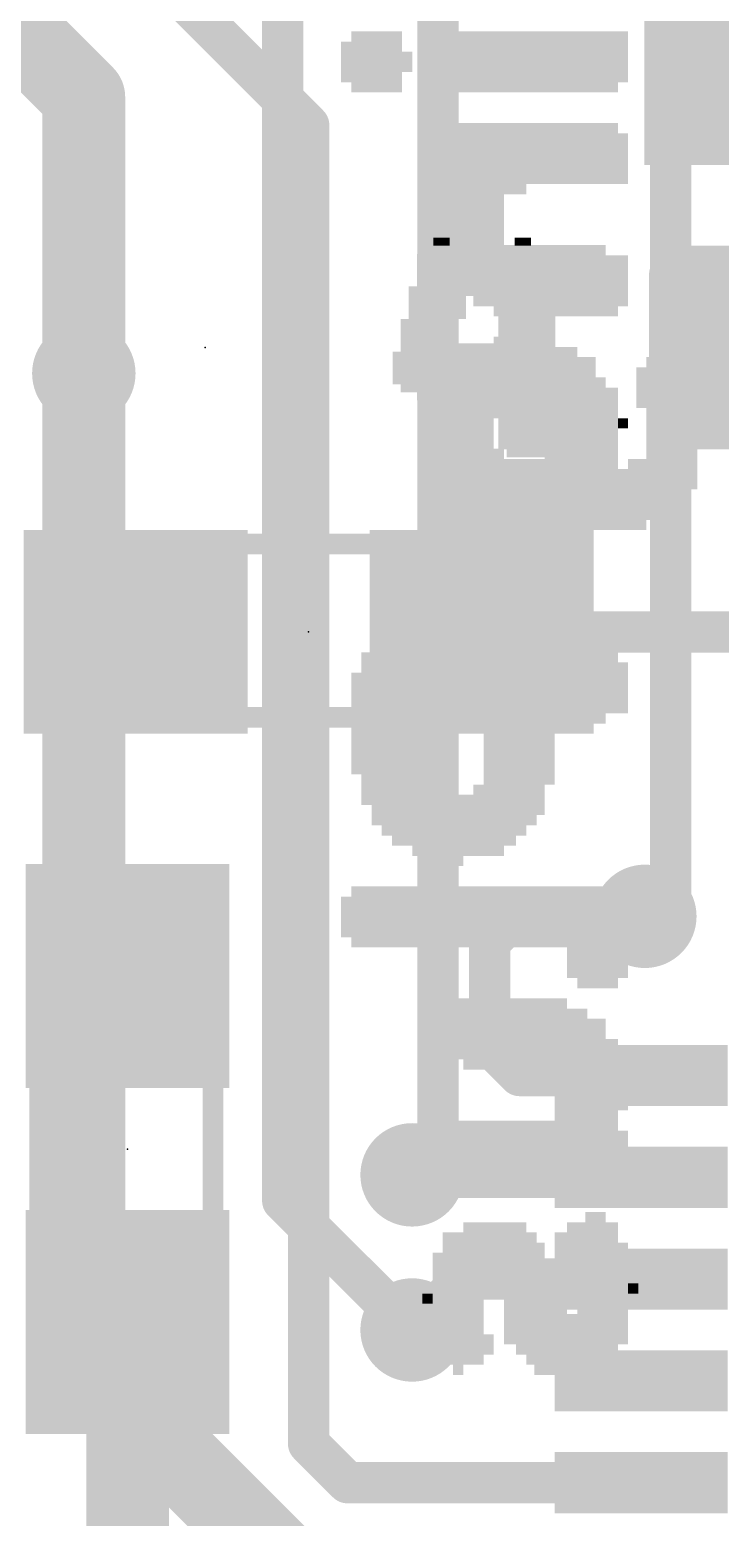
# Model space of a CAD drawing. Extents: x -33 to 53.6, y -19.6 to 58.5.
# Drawn here: x 11.46 to 14.85, y 23.21 to 30.52 of the extents above; entities that cross this region are included whole.
import ezdxf

# ---------------------------------------------------------------- set-up
doc = ezdxf.new("R2010")
doc.units = 0
for name, color, linetype in [('1', 12, 'CONTINUOUS'), ('16', 132, 'CONTINUOUS'), ('18', 110, 'CONTINUOUS'), ('21', 41, 'CONTINUOUS'), ('22', 40, 'CONTINUOUS'), ('23', 53, 'CONTINUOUS'), ('51', 53, 'CONTINUOUS')]:
    doc.layers.add(name, color=color, linetype=linetype)

# ---------------------------------------------------------------- blocks, each defined once
blk = doc.blocks.new('RECT')
blk.add_solid([(-0.5, -0.5), (0.5, -0.5), (-0.5, 0.5), (0.5, 0.5)])
blk = doc.blocks.new('RECT160000X160000R30')
at = {"const_width": 0.15}
blk.add_lwpolyline([(0.425, -0.35), (0.425, 0.35, 0.4142), (0.35, 0.425), (-0.35, 0.425, 0.4142), (-0.425, 0.35), (-0.425, -0.35, 0.4142), (-0.35, -0.425), (0.35, -0.425, 0.4142)], format="xyb", close=True, dxfattribs=at)
blk.add_solid([(-0.3754, -0.3754), (0.3754, -0.3754), (-0.3754, 0.3754), (0.3754, 0.3754)])
blk = doc.blocks.new('ROUNDV')
at = {"const_width": 0.5}
blk.add_lwpolyline([(0, -0.25, 1), (0, 0.25, 1), (0, -0.25)], format="xyb", dxfattribs=at)

msp = doc.modelspace()

# ---------------------------------------------------------------- linework, layer by layer
at = {"layer": '1'}
for points, const_width in [([(10.2362, 32.639), (12.827, 30.0482)], 0.2032), ([(12.827, 23.5712), (12.827, 30.0482)], 0.2032), ([(11.723, 28.829), (11.723, 27.813)], 0.2032), ([(11.977, 27.559), (11.723, 27.813)], 0.2032), ([(18.415, 27.559), (13.677, 27.559)], 0.2032), ([(13.843, 26.162), (13.716, 26.035)], 0.2032), ([(13.843, 26.162), (14.478, 26.162)], 0.2032), ([(13.716, 25.527), (13.716, 26.035)], 0.2032), ([(13.863, 25.38), (13.716, 25.527)], 0.2032), ([(14.46, 25.38), (13.863, 25.38)], 0.2032), ([(13.347, 24.88), (13.335, 24.892)], 0.2032), ([(14.46, 24.88), (13.347, 24.88)], 0.2032), ([(13.585, 24.38), (13.335, 24.13)], 0.2032), ([(14.46, 24.38), (13.585, 24.38)], 0.2032), ([(11.938, 22.987), (11.938, 24.169)], 0.4064), ([(13.0182, 23.38), (12.827, 23.5712)], 0.2032), ([(14.46, 23.38), (13.0182, 23.38)], 0.2032)]:
    msp.add_lwpolyline(points, dxfattribs=dict(at, const_width=const_width))
for points, const_width in [([(12.8778, 30.0482, 1), (12.7762, 30.0482)], 0.1016), ([(12.7911, 30.0123, 1), (12.8629, 30.0841)], 0.1016), ([(11.7738, 28.829, 1), (11.6722, 28.829)], 0.1016), ([(11.7589, 27.8489, 1), (11.6871, 27.7771)], 0.1016), ([(11.6722, 27.813, 1), (11.7738, 27.813)], 0.1016), ([(11.9411, 27.5231, 1), (12.0129, 27.5949)], 0.1016), ([(13.677, 27.6098, 1), (13.677, 27.5082)], 0.1016), ([(13.843, 26.2128, 1), (13.843, 26.1112)], 0.1016), ([(13.8789, 26.1261, 1), (13.8071, 26.1979)], 0.1016), ([(14.478, 26.1112, 1), (14.478, 26.2128)], 0.1016), ([(13.7668, 26.035, 1), (13.6652, 26.035)], 0.1016), ([(13.6801, 26.0709, 1), (13.7519, 25.9991)], 0.1016), ([(13.7519, 25.5629, 1), (13.6801, 25.4911)], 0.1016), ([(13.6652, 25.527, 1), (13.7668, 25.527)], 0.1016), ([(13.863, 25.4308, 1), (13.863, 25.3292)], 0.1016), ([(13.8271, 25.3441, 1), (13.8989, 25.4159)], 0.1016), ([(14.46, 25.3292, 1), (14.46, 25.4308)], 0.1016), ([(13.3709, 24.9279, 1), (13.2991, 24.8561)], 0.1016), ([(13.347, 24.9308, 1), (13.347, 24.8292)], 0.1016), ([(13.3111, 24.8441, 1), (13.3829, 24.9159)], 0.1016), ([(14.46, 24.8292, 1), (14.46, 24.9308)], 0.1016), ([(13.585, 24.4308, 1), (13.585, 24.3292)], 0.1016), ([(13.6209, 24.3441, 1), (13.5491, 24.4159)], 0.1016), ([(14.46, 24.3292, 1), (14.46, 24.4308)], 0.1016), ([(12.0396, 24.169, 1), (11.8364, 24.169)], 0.2032), ([(13.2991, 24.1659, 1), (13.3709, 24.0941)], 0.1016), ([(12.8629, 23.6071, 1), (12.7911, 23.5353)], 0.1016), ([(12.7762, 23.5712, 1), (12.8778, 23.5712)], 0.1016), ([(13.0182, 23.4308, 1), (13.0182, 23.3292)], 0.1016), ([(12.9823, 23.3441, 1), (13.0541, 23.4159)], 0.1016), ([(14.46, 23.3292, 1), (14.46, 23.4308)], 0.1016)]:
    msp.add_lwpolyline(points, format="xyb", dxfattribs=dict(at, const_width=const_width))
at = {"layer": '16'}
for points, const_width in [([(14.605, 36.83), (14.605, 26.289)], 0.2032), ([(11.723, 30.187), (11.049, 30.861)], 0.4064), ([(13.462, 25.019), (13.462, 30.988)], 0.2032), ([(12.7, 24.765), (12.7, 30.734)], 0.2032), ([(11.723, 28.829), (11.723, 30.187)], 0.4064), ([(11.723, 28.829), (11.723, 23.964)], 0.4064), ([(14.605, 26.289), (14.478, 26.162)], 0.2032), ([(13.335, 24.892), (13.462, 25.019)], 0.2032), ([(12.7, 24.765), (13.335, 24.13)], 0.2032), ([(11.723, 23.964), (14.605, 21.082)], 0.4064)]:
    msp.add_lwpolyline(points, dxfattribs=dict(at, const_width=const_width))
for points, const_width in [([(11.8246, 30.187, 1), (11.6214, 30.187)], 0.2032), ([(11.6512, 30.1152, 1), (11.7948, 30.2588)], 0.2032), ([(11.8246, 28.829, 1), (11.6214, 28.829)], 0.2032), ([(11.6214, 28.829, 1), (11.8246, 28.829)], 0.2032), ([(14.6409, 26.2531, 1), (14.5691, 26.3249)], 0.1016), ([(14.5542, 26.289, 1), (14.6558, 26.289)], 0.1016), ([(14.4421, 26.1979, 1), (14.5139, 26.1261)], 0.1016), ([(13.4112, 25.019, 1), (13.5128, 25.019)], 0.1016), ([(13.4979, 24.9831, 1), (13.4261, 25.0549)], 0.1016), ([(13.2991, 24.9279, 1), (13.3709, 24.8561)], 0.1016), ([(12.7359, 24.8009, 1), (12.6641, 24.7291)], 0.1016), ([(12.6492, 24.765, 1), (12.7508, 24.765)], 0.1016), ([(13.2991, 24.0941, 1), (13.3709, 24.1659)], 0.1016), ([(11.7948, 24.0358, 1), (11.6512, 23.8922)], 0.2032), ([(11.6214, 23.964, 1), (11.8246, 23.964)], 0.2032)]:
    msp.add_lwpolyline(points, format="xyb", dxfattribs=dict(at, const_width=const_width))
at = {"layer": '23'}
for p in [(12.319, 28.956), (12.827, 27.559), (11.938, 25.019)]:
    msp.add_point(p, dxfattribs=at)
at = {"layer": '51', "const_width": 0.1016}
for points in [[(12.471, 27.991), (13.183, 27.991)], [(12.471, 27.14), (13.183, 27.14)], [(11.506, 24.663), (11.506, 25.375)], [(12.357, 24.663), (12.357, 25.375)]]:
    msp.add_lwpolyline(points, dxfattribs=at)
at = {"layer": '51', "const_width": 0.0508}
for points in [[(12.471, 28.0164, 1), (12.471, 27.9656)], [(13.183, 27.9656, 1), (13.183, 28.0164)], [(12.471, 27.1654, 1), (12.471, 27.1146)], [(13.183, 27.1146, 1), (13.183, 27.1654)], [(11.5314, 25.375, 1), (11.4806, 25.375)], [(12.3824, 25.375, 1), (12.3316, 25.375)], [(11.4806, 24.663, 1), (11.5314, 24.663)], [(12.3316, 24.663, 1), (12.3824, 24.663)]]:
    msp.add_lwpolyline(points, format="xyb", dxfattribs=at)

# ---------------------------------------------------------------- block references
at = {"layer": '1', "xscale": 1.1}
for p, rotation in [((15.025, 30.353), 180), ((11.938, 25.869), 90), ((11.938, 24.169), 90)]:
    msp.add_blockref('RECT', p, dxfattribs=dict(at, rotation=rotation))
at = {"layer": '1', "rotation": 270}
msp.add_blockref('RECT160000X160000R30', (14.998, 28.956), dxfattribs=at)
at = {"layer": '1', "xscale": 1.1}
for p in [(11.977, 27.559), (13.677, 27.559)]:
    msp.add_blockref('RECT', p, dxfattribs=at)
at = {"layer": '1', "xscale": 0.3, "yscale": 0.85, "rotation": 270}
for p in [(14.46, 25.38), (14.46, 24.88), (14.46, 24.38), (14.46, 23.88), (14.46, 23.38)]:
    msp.add_blockref('RECT', p, dxfattribs=at)
at = {"layer": '18', "xscale": 0.508, "yscale": 0.508}
for p in [(11.723, 28.829), (11.723, 28.829), (14.478, 26.162), (14.478, 26.162), (13.335, 24.892), (13.335, 24.892), (13.335, 24.13), (13.335, 24.13)]:
    msp.add_blockref('ROUNDV', p, dxfattribs=at)
at = {"layer": '21', "yscale": 0.04}
for p, xscale in [((13.499, 29.436), 0.2), ((13.479, 29.476), 0.08), ((13.879, 29.436), 0.24), ((13.879, 29.476), 0.08), ((13.499, 29.396), 0.28), ((13.499, 29.356), 0.28), ((13.899, 29.396), 0.28), ((13.899, 29.356), 0.28), ((13.499, 29.316), 0.28), ((13.899, 29.316), 0.28), ((13.459, 29.236), 0.28), ((13.499, 29.276), 0.28), ((13.899, 29.276), 0.28), ((13.899, 29.236), 0.28), ((13.459, 29.196), 0.28), ((13.459, 29.156), 0.28), ((13.899, 29.196), 0.28), ((13.899, 29.156), 0.28), ((13.419, 29.076), 0.28), ((13.459, 29.116), 0.28), ((13.899, 29.116), 0.28), ((13.899, 29.076), 0.28), ((13.419, 29.036), 0.28), ((13.419, 28.996), 0.28), ((13.899, 29.036), 0.28), ((13.899, 28.996), 0.28), ((13.639, 28.916), 0.8), ((13.659, 28.956), 0.76), ((13.639, 28.876), 0.8), ((13.639, 28.836), 0.8), ((13.639, 28.796), 0.8), ((13.659, 28.756), 0.76), ((13.699, 28.716), 0.68), ((13.899, 28.676), 0.28), ((13.899, 28.636), 0.28), ((13.899, 28.596), 0.28), ((13.899, 28.556), 0.28), ((13.899, 28.516), 0.28), ((13.899, 28.476), 0.28), ((13.899, 28.436), 0.2)]:
    msp.add_blockref('RECT', p, dxfattribs=dict(at, xscale=xscale))
at = {"layer": '22', "rotation": 270}
for p, xscale, yscale in [((13.061, 30.359), 0.3, 0.05), ((13.111, 30.359), 0.3, 0.05), ((13.161, 30.359), 0.3, 0.05), ((13.211, 30.359), 0.3, 0.05), ((13.261, 30.359), 0.3, 0.05), ((13.461, 30.384), 0.25, 0.05), ((13.511, 30.359), 0.3, 0.05), ((13.561, 30.359), 0.3, 0.05), ((13.611, 30.359), 0.3, 0.05), ((13.661, 30.359), 0.3, 0.05), ((13.711, 30.359), 0.3, 0.05), ((13.761, 30.359), 0.3, 0.05), ((13.816, 30.359), 0.3, 0.06), ((13.871, 30.359), 0.3, 0.05), ((13.921, 30.359), 0.3, 0.05), ((13.961, 30.359), 0.3, 0.05), ((14.011, 30.359), 0.3, 0.05), ((14.066, 30.359), 0.3, 0.06), ((14.121, 30.359), 0.3, 0.05), ((14.171, 30.359), 0.3, 0.05), ((14.211, 30.359), 0.3, 0.05), ((14.261, 30.359), 0.3, 0.05), ((14.316, 30.359), 0.3, 0.06), ((14.371, 30.384), 0.25, 0.05), ((13.011, 30.359), 0.2, 0.05), ((13.311, 30.359), 0.1, 0.05), ((13.511, 29.684), 0.75, 0.05), ((13.561, 29.659), 0.8, 0.05), ((13.611, 29.634), 0.85, 0.05), ((13.661, 29.609), 0.9, 0.05), ((13.711, 29.609), 0.9, 0.05), ((13.761, 29.584), 0.95, 0.05), ((13.816, 29.884), 0.35, 0.06), ((13.871, 29.884), 0.35, 0.05), ((13.921, 29.909), 0.3, 0.05), ((13.961, 29.909), 0.3, 0.05), ((14.011, 29.909), 0.3, 0.05), ((14.066, 29.909), 0.3, 0.06), ((14.121, 29.909), 0.3, 0.05), ((14.171, 29.909), 0.3, 0.05), ((14.211, 29.909), 0.3, 0.05), ((14.261, 29.909), 0.3, 0.05), ((14.316, 29.909), 0.3, 0.06), ((13.461, 29.884), 0.25, 0.05), ((14.371, 29.884), 0.25, 0.05), ((13.461, 29.509), 0.3, 0.05), ((13.816, 29.284), 0.35, 0.06), ((13.871, 29.284), 0.35, 0.05), ((13.921, 29.284), 0.35, 0.05), ((13.961, 29.284), 0.35, 0.05), ((14.011, 29.284), 0.35, 0.05), ((14.066, 29.284), 0.35, 0.06), ((14.121, 29.284), 0.35, 0.05), ((14.171, 29.284), 0.35, 0.05), ((14.211, 29.284), 0.35, 0.05), ((14.261, 29.284), 0.35, 0.05), ((14.316, 29.259), 0.3, 0.06), ((14.371, 29.284), 0.25, 0.05), ((13.761, 28.809), 0.4, 0.05), ((13.816, 28.834), 0.35, 0.06), ((13.871, 28.834), 0.35, 0.05), ((13.921, 28.834), 0.35, 0.05), ((13.961, 28.834), 0.35, 0.05), ((14.011, 28.809), 0.4, 0.05), ((13.661, 28.509), 0.9, 0.05), ((13.711, 28.509), 0.9, 0.05), ((14.066, 28.509), 0.9, 0.06), ((14.121, 28.509), 0.9, 0.05), ((13.611, 28.484), 0.85, 0.05), ((14.171, 28.484), 0.85, 0.05), ((14.211, 28.484), 0.85, 0.05), ((14.511, 28.509), 0.8, 0.05), ((14.566, 28.509), 0.8, 0.06), ((14.621, 28.534), 0.75, 0.05), ((14.666, 28.559), 0.7, 0.04), ((13.511, 28.434), 0.75, 0.05), ((13.561, 28.459), 0.8, 0.05), ((14.261, 28.434), 0.75, 0.05), ((14.461, 28.759), 0.2, 0.05), ((14.711, 28.534), 0.55, 0.05), ((14.316, 28.409), 0.7, 0.06), ((13.461, 28.584), 0.25, 0.05), ((14.371, 28.584), 0.05, 0.05), ((13.761, 28.259), 0.4, 0.05), ((14.011, 28.259), 0.4, 0.05), ((13.461, 28.234), 0.25, 0.05), ((13.816, 28.234), 0.35, 0.06), ((13.871, 28.234), 0.35, 0.05), ((13.921, 28.234), 0.35, 0.05), ((13.961, 28.234), 0.35, 0.05), ((14.371, 28.209), 0.3, 0.05), ((14.421, 28.234), 0.35, 0.05), ((14.461, 28.234), 0.35, 0.05), ((13.111, 27.084), 0.75, 0.05), ((13.161, 27.034), 0.85, 0.05), ((13.211, 27.009), 0.9, 0.05), ((13.261, 26.984), 0.95, 0.05), ((13.311, 26.984), 0.95, 0.05), ((13.411, 27.284), 0.35, 0.05), ((13.461, 27.284), 0.35, 0.05), ((13.511, 27.284), 0.35, 0.05), ((13.561, 27.284), 0.35, 0.05), ((13.611, 27.284), 0.35, 0.05), ((13.661, 27.284), 0.35, 0.05), ((13.816, 26.984), 0.95, 0.06), ((13.871, 27.009), 0.9, 0.05), ((13.921, 27.034), 0.85, 0.05), ((13.961, 27.059), 0.8, 0.05), ((14.011, 27.134), 0.65, 0.05), ((14.066, 27.284), 0.35, 0.06), ((14.121, 27.284), 0.35, 0.05), ((14.171, 27.284), 0.35, 0.05), ((14.211, 27.284), 0.35, 0.05), ((14.261, 27.284), 0.35, 0.05), ((14.316, 27.309), 0.3, 0.06), ((14.371, 27.284), 0.25, 0.05), ((13.061, 27.109), 0.5, 0.05), ((13.411, 26.659), 0.4, 0.05), ((13.461, 26.634), 0.35, 0.05), ((13.511, 26.584), 0.35, 0.05), ((13.561, 26.584), 0.35, 0.05), ((13.611, 26.609), 0.3, 0.05), ((13.661, 26.634), 0.35, 0.05), ((13.061, 26.159), 0.3, 0.05), ((13.111, 26.159), 0.3, 0.05), ((13.161, 26.159), 0.3, 0.05), ((13.211, 26.159), 0.3, 0.05), ((13.261, 26.159), 0.3, 0.05), ((13.311, 26.159), 0.3, 0.05), ((13.361, 26.159), 0.3, 0.05), ((13.411, 26.159), 0.3, 0.05), ((13.461, 26.159), 0.3, 0.05), ((13.511, 26.159), 0.3, 0.05), ((13.561, 26.159), 0.3, 0.05), ((13.611, 26.159), 0.3, 0.05), ((13.661, 26.159), 0.3, 0.05), ((13.711, 26.159), 0.3, 0.05), ((13.761, 26.159), 0.3, 0.05), ((13.816, 26.159), 0.3, 0.06), ((13.871, 26.159), 0.3, 0.05), ((13.921, 26.159), 0.3, 0.05), ((13.961, 26.159), 0.3, 0.05), ((14.011, 26.159), 0.3, 0.05), ((14.066, 26.159), 0.3, 0.06), ((14.121, 26.084), 0.45, 0.05), ((14.171, 26.059), 0.5, 0.05), ((14.211, 26.059), 0.5, 0.05), ((14.261, 26.059), 0.5, 0.05), ((13.011, 26.159), 0.2, 0.05), ((14.316, 26.034), 0.45, 0.06), ((14.371, 26.034), 0.35, 0.05), ((13.511, 25.609), 0.3, 0.05), ((13.561, 25.609), 0.3, 0.05), ((13.611, 25.584), 0.35, 0.05), ((13.661, 25.584), 0.35, 0.05), ((13.711, 25.584), 0.35, 0.05), ((13.761, 25.584), 0.35, 0.05), ((13.816, 25.584), 0.35, 0.06), ((13.871, 25.584), 0.35, 0.05), ((13.921, 25.584), 0.35, 0.05), ((13.961, 25.584), 0.35, 0.05), ((14.011, 25.584), 0.35, 0.05), ((14.066, 25.284), 0.95, 0.06), ((13.461, 25.584), 0.25, 0.05), ((14.121, 25.259), 0.9, 0.05), ((14.171, 25.259), 0.9, 0.05), ((14.211, 25.234), 0.85, 0.05), ((14.261, 25.234), 0.85, 0.05), ((14.316, 25.184), 0.75, 0.06), ((14.371, 25.359), 0.3, 0.05), ((13.561, 24.984), 0.35, 0.05), ((13.611, 24.984), 0.35, 0.05), ((13.661, 24.984), 0.35, 0.05), ((13.711, 24.984), 0.35, 0.05), ((13.761, 24.984), 0.35, 0.05), ((13.816, 24.984), 0.35, 0.06), ((13.871, 24.984), 0.35, 0.05), ((13.921, 24.984), 0.35, 0.05), ((13.961, 24.984), 0.35, 0.05), ((14.011, 24.984), 0.35, 0.05), ((13.461, 24.984), 0.25, 0.05), ((13.511, 24.959), 0.3, 0.05), ((14.371, 24.984), 0.25, 0.05), ((14.211, 24.309), 0.8, 0.05), ((14.261, 24.309), 0.8, 0.05), ((13.611, 24.309), 0.7, 0.05), ((13.661, 24.309), 0.7, 0.05), ((13.711, 24.509), 0.3, 0.05), ((13.761, 24.484), 0.35, 0.05), ((13.816, 24.359), 0.6, 0.06), ((13.871, 24.334), 0.65, 0.05), ((14.121, 24.534), 0.25, 0.05), ((14.171, 24.284), 0.75, 0.05), ((14.316, 24.309), 0.7, 0.06), ((13.511, 24.284), 0.65, 0.05), ((13.561, 24.259), 0.7, 0.05), ((13.921, 24.284), 0.65, 0.05), ((13.961, 24.234), 0.65, 0.05), ((14.066, 24.559), 0.1, 0.06), ((14.371, 24.309), 0.5, 0.05), ((13.461, 24.259), 0.5, 0.05), ((14.011, 24.184), 0.55, 0.05), ((14.421, 24.334), 0.05, 0.05), ((13.411, 24.284), 0.05, 0.05), ((14.066, 24.109), 0.4, 0.06), ((14.121, 24.059), 0.3, 0.05), ((13.711, 24.059), 0.1, 0.05)]:
    msp.add_blockref('RECT', p, dxfattribs=dict(at, xscale=xscale, yscale=yscale))
at = {"layer": '22', "yscale": 0.05, "rotation": 270}
for p in [(13.361, 26.959), (13.711, 26.959), (13.761, 26.959)]:
    msp.add_blockref('RECT', p, dxfattribs=at)
at = {"layer": '51', "xscale": 0.5001, "yscale": 0.95}
for p in [(12.2389, 27.5641), (13.4073, 27.5641)]:
    msp.add_blockref('RECT', p, dxfattribs=at)
at = {"layer": '51', "xscale": 0.5001, "yscale": 0.95, "rotation": 90}
for p in [(11.9329, 25.5993), (11.9329, 24.4308)]:
    msp.add_blockref('RECT', p, dxfattribs=at)

doc.saveas('drawing.dxf')
